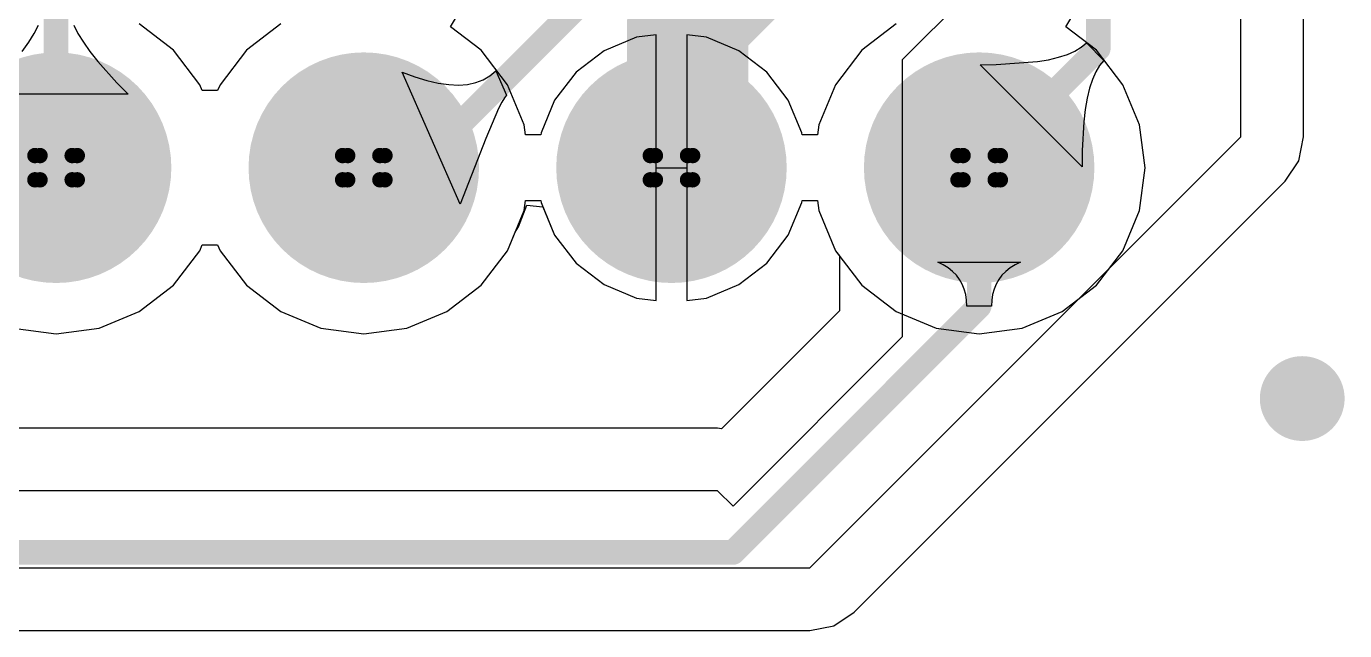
# Model space of a CAD drawing. Header units: millimetres. Extents: x -0.28 to 4.38, y -0.01 to 4.88.
# Drawn here: x 0.2253 to 0.6538, y 0.5196 to 0.7159 of the extents above; entities that cross this region are included whole.
import ezdxf

# ---------------------------------------------------------------- set-up
doc = ezdxf.new("R2010")
doc.units = ezdxf.units.MM
doc.header["$MEASUREMENT"] = 0
for name, color, linetype in [('BottomLayer', 5, 'Continuous'), ('BottomSolder', 6, 'Continuous'), ('MultiLayer', 9, 'Continuous'), ('PadHoleLayer', 156, 'Continuous'), ('TopLayer', 1, 'Continuous'), ('TopOverlay', 2, 'Continuous'), ('TopSolder', 216, 'Continuous'), ('ViaHoleLayer', 16, 'Continuous')]:
    doc.layers.add(name, color=color, linetype=linetype)

# ---------------------------------------------------------------- blocks, each defined once
blk = doc.blocks.new('RJ45_D____37')
at = {"layer": 'BottomLayer', "const_width": 0.03346}
for points in [[(-0.01673, 0, 1), (0.01673, 0, 1)], [(0.08327, 0, 1), (0.11673, 0, 1)], [(0.18327, 0, 1), (0.21673, 0, 1)], [(0.28327, 0, 1), (0.31673, 0, 1)]]:
    blk.add_lwpolyline(points, format="xyb", close=True, dxfattribs=at)
at = {"layer": 'BottomSolder', "const_width": 0.03746}
for points in [[(-0.01873, 0, 1), (0.01873, 0, 1)], [(0.08127, 0, 1), (0.11873, 0, 1)], [(0.18127, 0, 1), (0.21873, 0, 1)], [(0.28127, 0, 1), (0.31873, 0, 1)]]:
    blk.add_lwpolyline(points, format="xyb", close=True, dxfattribs=at)
at = {"layer": 'MultiLayer', "const_width": 0.03346}
for points in [[(-0.01673, 0, 1), (0.01673, 0, 1)], [(0.08327, 0, 1), (0.11673, 0, 1)], [(0.18327, 0, 1), (0.21673, 0, 1)], [(0.28327, 0, 1), (0.31673, 0, 1)]]:
    blk.add_lwpolyline(points, format="xyb", close=True, dxfattribs=at)
at = {"layer": 'PadHoleLayer', "const_width": 0.02165}
for points in [[(-0.01083, 0, 1), (0.01083, 0, 1)], [(0.08917, 0, 1), (0.11083, 0, 1)], [(0.18917, 0, 1), (0.21083, 0, 1)], [(0.28917, 0, 1), (0.31083, 0, 1)]]:
    blk.add_lwpolyline(points, format="xyb", close=True, dxfattribs=at)
at = {"layer": 'TopLayer', "const_width": 0.03346}
for points in [[(-0.01673, 0, 1), (0.01673, 0, 1)], [(0.08327, 0, 1), (0.11673, 0, 1)], [(0.18327, 0, 1), (0.21673, 0, 1)], [(0.28327, 0, 1), (0.31673, 0, 1)]]:
    blk.add_lwpolyline(points, format="xyb", close=True, dxfattribs=at)
at = {"layer": 'TopOverlay', "const_width": 0.005}
for points in [[(-0.00689, -0.00394), (-0.00689, 0.00394)], [(-0.00689, 0.00394), (0.00689, 0.00394)], [(-0.00522, -0.00394), (-0.00522, 0.00394)], [(0.00522, -0.00394), (0.00522, 0.00394)], [(0.00689, -0.00394), (0.00689, 0.00394)], [(0.09311, -0.00394), (0.09311, 0.00394)], [(0.09311, 0.00394), (0.10689, 0.00394)], [(0.09478, -0.00394), (0.09478, 0.00394)], [(0.10522, -0.00394), (0.10522, 0.00394)], [(0.10689, -0.00394), (0.10689, 0.00394)], [(0.19311, 0.00394), (0.20689, 0.00394)], [(0.19311, -0.00394), (0.19311, 0.00394)], [(0.19478, -0.00394), (0.19478, 0.00394)], [(0.20522, -0.00394), (0.20522, 0.00394)], [(0.20689, -0.00394), (0.20689, 0.00394)], [(0.29311, -0.00394), (0.29311, 0.00394)], [(0.29311, 0.00394), (0.30689, 0.00394)], [(0.29478, -0.00394), (0.29478, 0.00394)], [(0.30522, -0.00394), (0.30522, 0.00394)], [(0.30689, -0.00394), (0.30689, 0.00394)], [(-0.00689, -0.00394), (0.00689, -0.00394)], [(0.09311, -0.00394), (0.10689, -0.00394)], [(0.19311, -0.00394), (0.20689, -0.00394)], [(0.29311, -0.00394), (0.30689, -0.00394)]]:
    blk.add_lwpolyline(points, dxfattribs=at)
at = {"layer": 'TopOverlay', "const_width": 0.0025}
for points in [[(-0.00814, 0.00394, 1), (-0.00564, 0.00394, 1)], [(-0.00814, 0.00394, 1), (-0.00564, 0.00394, 1)], [(-0.00647, 0.00394, 1), (-0.00397, 0.00394, 1)], [(0.00397, 0.00394, 1), (0.00647, 0.00394, 1)], [(0.00564, 0.00394, 1), (0.00814, 0.00394, 1)], [(0.00564, 0.00394, 1), (0.00814, 0.00394, 1)], [(0.09186, 0.00394, 1), (0.09436, 0.00394, 1)], [(0.09186, 0.00394, 1), (0.09436, 0.00394, 1)], [(0.09353, 0.00394, 1), (0.09603, 0.00394, 1)], [(0.10397, 0.00394, 1), (0.10647, 0.00394, 1)], [(0.10564, 0.00394, 1), (0.10814, 0.00394, 1)], [(0.10564, 0.00394, 1), (0.10814, 0.00394, 1)], [(0.19186, 0.00394, 1), (0.19436, 0.00394, 1)], [(0.19186, 0.00394, 1), (0.19436, 0.00394, 1)], [(0.19353, 0.00394, 1), (0.19603, 0.00394, 1)], [(0.20397, 0.00394, 1), (0.20647, 0.00394, 1)], [(0.20564, 0.00394, 1), (0.20814, 0.00394, 1)], [(0.20564, 0.00394, 1), (0.20814, 0.00394, 1)], [(0.29186, 0.00394, 1), (0.29436, 0.00394, 1)], [(0.29186, 0.00394, 1), (0.29436, 0.00394, 1)], [(0.29353, 0.00394, 1), (0.29603, 0.00394, 1)], [(0.30397, 0.00394, 1), (0.30647, 0.00394, 1)], [(0.30564, 0.00394, 1), (0.30814, 0.00394, 1)], [(0.30564, 0.00394, 1), (0.30814, 0.00394, 1)], [(-0.00814, -0.00394, 1), (-0.00564, -0.00394, 1)], [(-0.00814, -0.00394, 1), (-0.00564, -0.00394, 1)], [(-0.00647, -0.00394, 1), (-0.00397, -0.00394, 1)], [(0.00397, -0.00394, 1), (0.00647, -0.00394, 1)], [(0.00564, -0.00394, 1), (0.00814, -0.00394, 1)], [(0.00564, -0.00394, 1), (0.00814, -0.00394, 1)], [(0.09186, -0.00394, 1), (0.09436, -0.00394, 1)], [(0.09186, -0.00394, 1), (0.09436, -0.00394, 1)], [(0.09353, -0.00394, 1), (0.09603, -0.00394, 1)], [(0.10397, -0.00394, 1), (0.10647, -0.00394, 1)], [(0.10564, -0.00394, 1), (0.10814, -0.00394, 1)], [(0.10564, -0.00394, 1), (0.10814, -0.00394, 1)], [(0.19186, -0.00394, 1), (0.19436, -0.00394, 1)], [(0.19186, -0.00394, 1), (0.19436, -0.00394, 1)], [(0.19353, -0.00394, 1), (0.19603, -0.00394, 1)], [(0.20397, -0.00394, 1), (0.20647, -0.00394, 1)], [(0.20564, -0.00394, 1), (0.20814, -0.00394, 1)], [(0.20564, -0.00394, 1), (0.20814, -0.00394, 1)], [(0.29186, -0.00394, 1), (0.29436, -0.00394, 1)], [(0.29186, -0.00394, 1), (0.29436, -0.00394, 1)], [(0.29353, -0.00394, 1), (0.29603, -0.00394, 1)], [(0.30397, -0.00394, 1), (0.30647, -0.00394, 1)], [(0.30564, -0.00394, 1), (0.30814, -0.00394, 1)], [(0.30564, -0.00394, 1), (0.30814, -0.00394, 1)]]:
    blk.add_lwpolyline(points, format="xyb", close=True, dxfattribs=at)
at = {"layer": 'TopSolder', "const_width": 0.03746}
for points in [[(-0.01873, 0, 1), (0.01873, 0, 1)], [(0.08127, 0, 1), (0.11873, 0, 1)], [(0.18127, 0, 1), (0.21873, 0, 1)], [(0.28127, 0, 1), (0.31873, 0, 1)]]:
    blk.add_lwpolyline(points, format="xyb", close=True, dxfattribs=at)

msp = doc.modelspace()

# ---------------------------------------------------------------- linework, layer by layer
at = {"layer": 'BottomLayer'}
for p, q in [((0.36321, 0.71574), (0.36573, 0.72011)), ((0.56321, 0.71574), (0.56573, 0.72011)), ((0.27313, 0.70813), (0.26196, 0.7167)), ((0.30804, 0.7167), (0.29687, 0.70813)), ((0.37313, 0.70813), (0.36321, 0.71574)), ((0.50804, 0.7167), (0.49687, 0.70813)), ((0.57313, 0.70813), (0.56321, 0.71574)), ((0.42365, 0.71235), (0.41308, 0.70797)), ((0.43, 0.71318), (0.42365, 0.71235)), ((0.43, 0.67), (0.43, 0.71318)), ((0.44635, 0.71235), (0.44, 0.71318)), ((0.44, 0.71318), (0.44, 0.67)), ((0.45692, 0.70797), (0.44635, 0.71235)), ((0.2817, 0.69696), (0.27313, 0.70813)), ((0.29687, 0.70813), (0.2883, 0.69696)), ((0.3817, 0.69696), (0.37313, 0.70813)), ((0.41308, 0.70797), (0.404, 0.701)), ((0.466, 0.701), (0.45692, 0.70797)), ((0.49687, 0.70813), (0.4883, 0.69696)), ((0.5817, 0.69696), (0.57313, 0.70813)), ((0.404, 0.701), (0.39703, 0.69192)), ((0.47297, 0.69192), (0.466, 0.701)), ((0.2825, 0.69503), (0.2817, 0.69696)), ((0.2875, 0.69503), (0.2825, 0.69503)), ((0.2883, 0.69696), (0.2875, 0.69503)), ((0.38709, 0.68396), (0.3817, 0.69696)), ((0.4883, 0.69696), (0.48291, 0.68396)), ((0.58709, 0.68396), (0.5817, 0.69696)), ((0.39703, 0.69192), (0.39265, 0.68135)), ((0.47735, 0.68135), (0.47297, 0.69192)), ((0.38752, 0.68067), (0.38709, 0.68396)), ((0.39265, 0.68135), (0.39256, 0.68067)), ((0.47744, 0.68067), (0.47735, 0.68135)), ((0.48291, 0.68396), (0.48248, 0.68067)), ((0.58893, 0.67), (0.58709, 0.68396)), ((0.39256, 0.68067), (0.38752, 0.68067)), ((0.48248, 0.68067), (0.47744, 0.68067)), ((0.43, 0.62682), (0.43, 0.67)), ((0.44, 0.67), (0.44, 0.62682)), ((0.58709, 0.65604), (0.58893, 0.67)), ((0.3817, 0.64304), (0.38709, 0.65604)), ((0.38709, 0.65604), (0.38752, 0.65933)), ((0.38752, 0.65933), (0.39256, 0.65933)), ((0.39256, 0.65933), (0.39265, 0.65865)), ((0.39265, 0.65865), (0.39703, 0.64808)), ((0.47297, 0.64808), (0.47735, 0.65865)), ((0.47735, 0.65865), (0.47744, 0.65933)), ((0.47744, 0.65933), (0.48248, 0.65933)), ((0.48248, 0.65933), (0.48291, 0.65604)), ((0.48291, 0.65604), (0.4883, 0.64304)), ((0.5817, 0.64304), (0.58709, 0.65604)), ((0.39703, 0.64808), (0.404, 0.639)), ((0.466, 0.639), (0.47297, 0.64808)), ((0.27313, 0.63187), (0.2817, 0.64304)), ((0.2817, 0.64304), (0.2825, 0.64497)), ((0.2825, 0.64497), (0.2875, 0.64497)), ((0.2875, 0.64497), (0.2883, 0.64304)), ((0.2883, 0.64304), (0.29687, 0.63187)), ((0.37313, 0.63187), (0.3817, 0.64304)), ((0.4883, 0.64304), (0.49687, 0.63187)), ((0.57313, 0.63187), (0.5817, 0.64304)), ((0.404, 0.639), (0.41308, 0.63203)), ((0.45692, 0.63203), (0.466, 0.639)), ((0.26196, 0.6233), (0.27313, 0.63187)), ((0.29687, 0.63187), (0.30804, 0.6233)), ((0.36196, 0.6233), (0.37313, 0.63187)), ((0.41308, 0.63203), (0.42365, 0.62765)), ((0.44635, 0.62765), (0.45692, 0.63203)), ((0.49687, 0.63187), (0.50804, 0.6233)), ((0.56196, 0.6233), (0.57313, 0.63187)), ((0.42365, 0.62765), (0.43, 0.62682)), ((0.44, 0.62682), (0.44635, 0.62765)), ((0.24896, 0.61791), (0.26196, 0.6233)), ((0.30804, 0.6233), (0.32104, 0.61791)), ((0.34896, 0.61791), (0.36196, 0.6233)), ((0.50804, 0.6233), (0.52104, 0.61791)), ((0.54896, 0.61791), (0.56196, 0.6233)), ((0.22104, 0.61791), (0.235, 0.61607)), ((0.235, 0.61607), (0.24896, 0.61791)), ((0.32104, 0.61791), (0.335, 0.61607)), ((0.335, 0.61607), (0.34896, 0.61791)), ((0.52104, 0.61791), (0.535, 0.61607)), ((0.535, 0.61607), (0.54896, 0.61791))]:
    msp.add_line(p, q, dxfattribs=at)
at = {"layer": 'BottomLayer', "const_width": 0.03937}
for points in [[(0.44027, 0.71782), (0.485, 0.76254)], [(0.44027, 0.67527), (0.44027, 0.71782)], [(0.435, 0.67), (0.44027, 0.67527)]]:
    msp.add_lwpolyline(points, dxfattribs=at)
at = {"layer": 'BottomLayer'}
for points, const_width in [([(0.43043, 0.71782, 1), (0.45012, 0.71782, 1)], 0.01969), ([(0.43043, 0.71782, 1), (0.45012, 0.71782, 1)], 0.01969), ([(0.43043, 0.67527, 1), (0.45012, 0.67527, 1)], 0.01969), ([(0.43043, 0.67527, 1), (0.45012, 0.67527, 1)], 0.01969), ([(0.42516, 0.67, 1), (0.44484, 0.67, 1)], 0.01969), ([(0.63311, 0.595, 1), (0.64689, 0.595, 1)], 0.01378)]:
    msp.add_lwpolyline(points, format="xyb", close=True, dxfattribs=dict(at, const_width=const_width))
at = {"layer": 'MultiLayer', "const_width": 0.01378}
msp.add_lwpolyline([(0.63311, 0.595, 1), (0.64689, 0.595, 1)], format="xyb", close=True, dxfattribs=at)
at = {"layer": 'TopLayer'}
for p, q in [((0.62, 0.68), (0.62, 0.755)), ((0.555, 0.75), (0.51, 0.705)), ((0.64039, 0.68), (0.64039, 0.74655)), ((0.22789, 0.71362), (0.22925, 0.7163)), ((0.24075, 0.7163), (0.24211, 0.71362)), ((0.22614, 0.71077), (0.22789, 0.71362)), ((0.24211, 0.71362), (0.24386, 0.71077)), ((0.22401, 0.70774), (0.22614, 0.71077)), ((0.24386, 0.71077), (0.24599, 0.70774)), ((0.24599, 0.70774), (0.24852, 0.70454)), ((0.56368, 0.70681), (0.56614, 0.70789)), ((0.56614, 0.70789), (0.5682, 0.70913)), ((0.5682, 0.70913), (0.56986, 0.71052)), ((0.56986, 0.71052), (0.57552, 0.70486)), ((0.24852, 0.70454), (0.25473, 0.69762)), ((0.51, 0.705), (0.51, 0.615)), ((0.53533, 0.70346), (0.54058, 0.70348)), ((0.56846, 0.67033), (0.53533, 0.70346)), ((0.54058, 0.70348), (0.55391, 0.70446)), ((0.55391, 0.70446), (0.55757, 0.70509)), ((0.55757, 0.70509), (0.56082, 0.70587)), ((0.56082, 0.70587), (0.56368, 0.70681)), ((0.57413, 0.7032), (0.57289, 0.70114)), ((0.57552, 0.70486), (0.57413, 0.7032)), ((0.36632, 0.6582), (0.34742, 0.70107)), ((0.34742, 0.70107), (0.3516, 0.69953)), ((0.3516, 0.69953), (0.35553, 0.69834)), ((0.37139, 0.69763), (0.37381, 0.69854)), ((0.37381, 0.69854), (0.37597, 0.69981)), ((0.37597, 0.69981), (0.37789, 0.70142)), ((0.37789, 0.70142), (0.38133, 0.69355)), ((0.57181, 0.69868), (0.57087, 0.69582)), ((0.57289, 0.70114), (0.57181, 0.69868)), ((0.25473, 0.69762), (0.25843, 0.6939)), ((0.35553, 0.69834), (0.3592, 0.69749)), ((0.3592, 0.69749), (0.36262, 0.697)), ((0.36262, 0.697), (0.3658, 0.69686)), ((0.3658, 0.69686), (0.36872, 0.69707)), ((0.36872, 0.69707), (0.37139, 0.69763)), ((0.57087, 0.69582), (0.57009, 0.69257)), ((0.25843, 0.6939), (0.21157, 0.6939)), ((0.37986, 0.69126), (0.37883, 0.68922)), ((0.38069, 0.6927), (0.37986, 0.69126)), ((0.38133, 0.69355), (0.38069, 0.6927)), ((0.57009, 0.69257), (0.56946, 0.68891)), ((0.37883, 0.68922), (0.37462, 0.67952)), ((0.56946, 0.68891), (0.56898, 0.68487)), ((0.56898, 0.68487), (0.56848, 0.67558)), ((0.37462, 0.67952), (0.36632, 0.6582)), ((0.48, 0.54), (0.62, 0.68)), ((0.63884, 0.6722), (0.64039, 0.68)), ((0.56848, 0.67558), (0.56846, 0.67033)), ((0.43, 0.62682), (0.43, 0.67)), ((0.43, 0.67), (0.44, 0.67)), ((0.44, 0.67), (0.44, 0.62682)), ((0.63442, 0.66558), (0.63884, 0.6722)), ((0.49442, 0.52558), (0.63442, 0.66558)), ((0.38532, 0.6508), (0.38803, 0.65778)), ((0.38803, 0.65778), (0.39321, 0.6573)), ((0.39321, 0.6573), (0.39703, 0.64808)), ((0.47297, 0.64808), (0.47735, 0.65865)), ((0.47735, 0.65865), (0.47744, 0.65933)), ((0.47744, 0.65933), (0.48248, 0.65933)), ((0.48248, 0.65933), (0.48291, 0.65604)), ((0.48291, 0.65604), (0.4883, 0.64304)), ((0.3817, 0.64304), (0.38418, 0.64901)), ((0.38418, 0.64901), (0.38532, 0.6508)), ((0.39703, 0.64808), (0.404, 0.639)), ((0.466, 0.639), (0.47297, 0.64808)), ((0.27313, 0.63187), (0.2817, 0.64304)), ((0.2817, 0.64304), (0.2825, 0.64497)), ((0.2825, 0.64497), (0.2875, 0.64497)), ((0.2875, 0.64497), (0.2883, 0.64304)), ((0.2883, 0.64304), (0.29687, 0.63187)), ((0.37313, 0.63187), (0.3817, 0.64304)), ((0.4883, 0.64304), (0.48961, 0.64133)), ((0.404, 0.639), (0.41308, 0.63203)), ((0.45692, 0.63203), (0.466, 0.639)), ((0.48961, 0.64133), (0.48961, 0.62345)), ((0.52334, 0.63847), (0.52154, 0.63936)), ((0.52154, 0.63936), (0.54846, 0.63936)), ((0.52495, 0.63746), (0.52334, 0.63847)), ((0.54666, 0.63847), (0.54505, 0.63746)), ((0.54846, 0.63936), (0.54666, 0.63847)), ((0.52637, 0.63632), (0.52495, 0.63746)), ((0.52759, 0.63507), (0.52637, 0.63632)), ((0.52864, 0.63369), (0.52759, 0.63507)), ((0.5424, 0.63507), (0.54136, 0.63369)), ((0.54363, 0.63632), (0.5424, 0.63507)), ((0.54505, 0.63746), (0.54363, 0.63632)), ((0.26196, 0.6233), (0.27313, 0.63187)), ((0.29687, 0.63187), (0.30804, 0.6233)), ((0.36196, 0.6233), (0.37313, 0.63187)), ((0.41308, 0.63203), (0.42365, 0.62765)), ((0.44635, 0.62765), (0.45692, 0.63203)), ((0.52949, 0.6322), (0.52864, 0.63369)), ((0.53015, 0.63058), (0.52949, 0.6322)), ((0.53062, 0.62884), (0.53015, 0.63058)), ((0.53985, 0.63058), (0.53938, 0.62884)), ((0.54051, 0.6322), (0.53985, 0.63058)), ((0.54136, 0.63369), (0.54051, 0.6322)), ((0.42365, 0.62765), (0.43, 0.62682)), ((0.44, 0.62682), (0.44635, 0.62765)), ((0.53091, 0.62698), (0.53062, 0.62884)), ((0.531, 0.625), (0.53091, 0.62698)), ((0.53909, 0.62698), (0.539, 0.625)), ((0.53938, 0.62884), (0.53909, 0.62698)), ((0.24896, 0.61791), (0.26196, 0.6233)), ((0.30804, 0.6233), (0.32104, 0.61791)), ((0.34896, 0.61791), (0.36196, 0.6233)), ((0.48961, 0.62345), (0.4513, 0.58513)), ((0.539, 0.625), (0.531, 0.625)), ((0.22104, 0.61791), (0.235, 0.61607)), ((0.235, 0.61607), (0.24896, 0.61791)), ((0.32104, 0.61791), (0.335, 0.61607)), ((0.335, 0.61607), (0.34896, 0.61791)), ((0.51, 0.615), (0.455, 0.56)), ((0.45, 0.58539), (0.21845, 0.58539)), ((0.4513, 0.58513), (0.45, 0.58539)), ((0.45, 0.565), (0.21, 0.565)), ((0.455, 0.56), (0.45, 0.565)), ((0.19241, 0.54), (0.48, 0.54)), ((0.4878, 0.52116), (0.49442, 0.52558)), ((0.19389, 0.51961), (0.48, 0.51961)), ((0.48, 0.51961), (0.4878, 0.52116))]:
    msp.add_line(p, q, dxfattribs=at)
at = {"layer": 'TopLayer', "const_width": 0.008}
for points in [[(0.235, 0.67), (0.235, 0.92)], [(0.57372, 0.70872), (0.57372, 0.75872)], [(0.36212, 0.68), (0.43246, 0.75034)], [(0.535, 0.67), (0.57372, 0.70872)], [(0.335, 0.67), (0.345, 0.68)], [(0.345, 0.68), (0.36212, 0.68)], [(0.535, 0.625), (0.535, 0.67)], [(0.455, 0.545), (0.535, 0.625)], [(0.18741, 0.545), (0.455, 0.545)]]:
    msp.add_lwpolyline(points, dxfattribs=at)
at = {"layer": 'TopLayer'}
for points, const_width in [([(0.57172, 0.70872, 1), (0.57572, 0.70872, 1)], 0.004), ([(0.57172, 0.70872, 1), (0.57572, 0.70872, 1)], 0.004), ([(0.343, 0.68, 1), (0.347, 0.68, 1)], 0.004), ([(0.343, 0.68, 1), (0.347, 0.68, 1)], 0.004), ([(0.36012, 0.68, 1), (0.36412, 0.68, 1)], 0.004), ([(0.36012, 0.68, 1), (0.36412, 0.68, 1)], 0.004), ([(0.233, 0.67, 1), (0.237, 0.67, 1)], 0.004), ([(0.333, 0.67, 1), (0.337, 0.67, 1)], 0.004), ([(0.533, 0.67, 1), (0.537, 0.67, 1)], 0.004), ([(0.533, 0.67, 1), (0.537, 0.67, 1)], 0.004), ([(0.533, 0.625, 1), (0.537, 0.625, 1)], 0.004), ([(0.533, 0.625, 1), (0.537, 0.625, 1)], 0.004), ([(0.63311, 0.595, 1), (0.64689, 0.595, 1)], 0.01378), ([(0.453, 0.545, 1), (0.457, 0.545, 1)], 0.004), ([(0.453, 0.545, 1), (0.457, 0.545, 1)], 0.004)]:
    msp.add_lwpolyline(points, format="xyb", close=True, dxfattribs=dict(at, const_width=const_width))
at = {"layer": 'ViaHoleLayer', "const_width": 0.00787}
msp.add_lwpolyline([(0.63606, 0.595, 1), (0.64394, 0.595, 1)], format="xyb", close=True, dxfattribs=at)

# ---------------------------------------------------------------- block references
at = {"rotation": 360}
msp.add_blockref('RJ45_D____37', (0.235, 0.67), dxfattribs=at)

doc.saveas('drawing.dxf')
